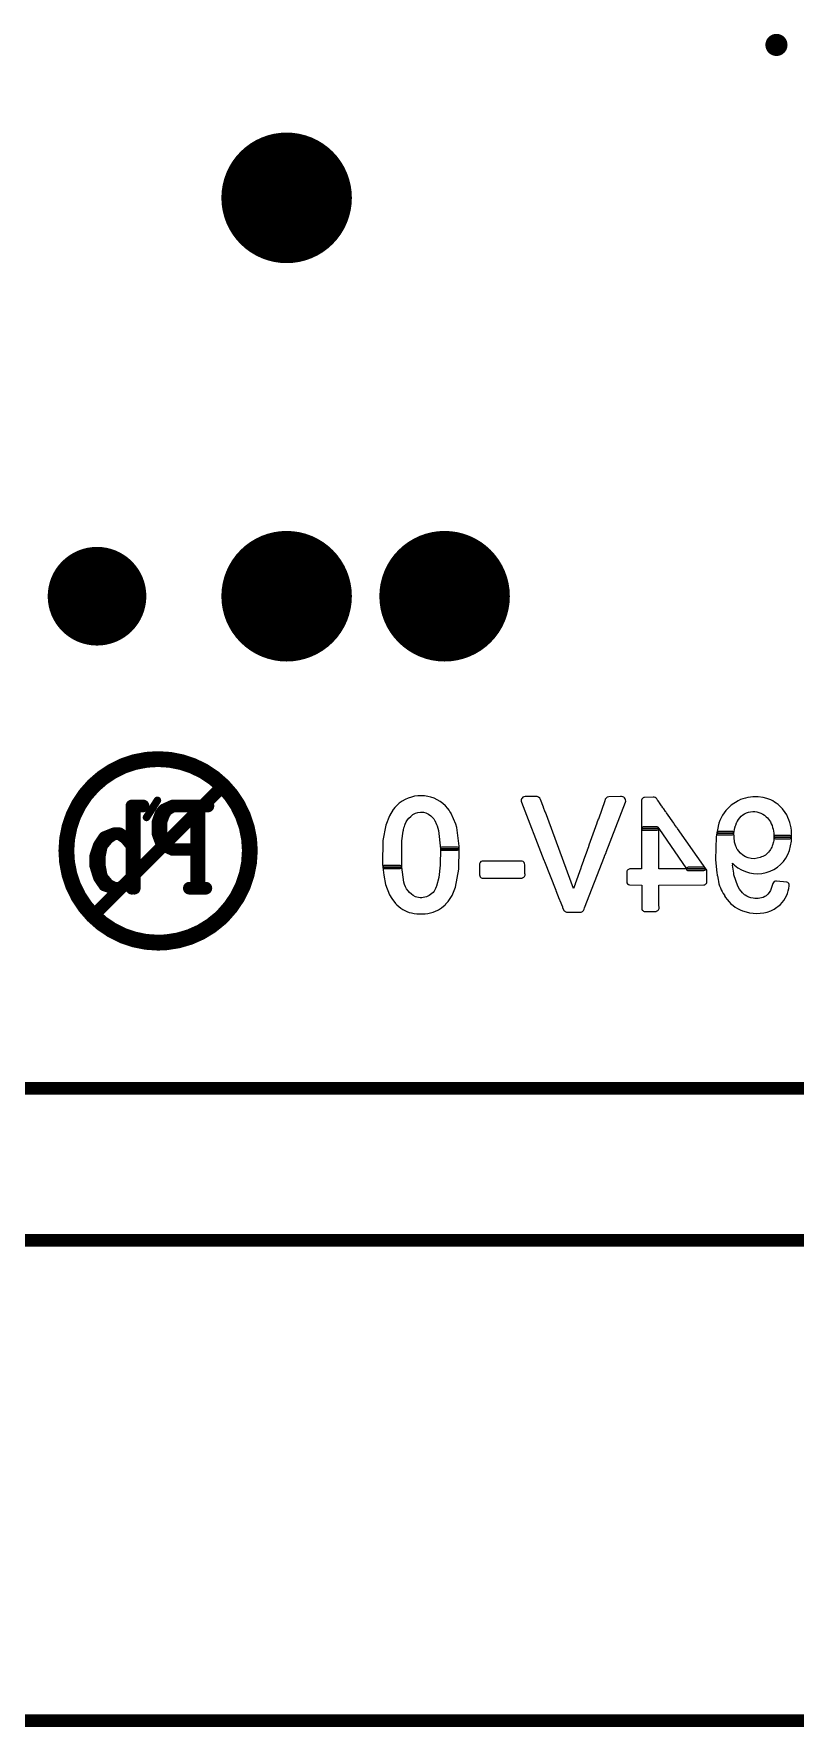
# Model space of a CAD drawing. Header units: inches. Extents: x -10 to 237, y -10 to 218.
# Drawn here: x 69 to 81.05, y -10.1 to 16.67 of the extents above; entities that cross this region are included whole.
import ezdxf

# ---------------------------------------------------------------- set-up
doc = ezdxf.new("R2010")
doc.units = ezdxf.units.IN
doc.header["$MEASUREMENT"] = 0
doc.layers.get('0').update_dxf_attribs({"color": 1})
doc.layers.add('1_DRL', color=12, linetype='Continuous')
doc.layers.add('3_GBS', color=52, linetype='Continuous')

# ---------------------------------------------------------------- blocks, each defined once
blk = doc.blocks.new('D11ROUND0_35001X0_35001')
at = {"const_width": 0.175005}
blk.add_lwpolyline([(0.087502, 0, 1), (-0.087502, 0, 1), (0.087502, 0)], format="xyb", dxfattribs=at)
blk = doc.blocks.new('D13ROUND1_1X1_1')
at = {"const_width": 0.55}
blk.add_lwpolyline([(0.275, 0, 1), (-0.275, 0, 1), (0.275, 0)], format="xyb", dxfattribs=at)
blk = doc.blocks.new('D14ROUND1_4X1_4')
at = {"const_width": 0.7}
blk.add_lwpolyline([(0.35, 0, 1), (-0.35, 0, 1), (0.35, 0)], format="xyb", dxfattribs=at)
blk = doc.blocks.new('D72ROUND2_06499X2_06499')
at = {"const_width": 1.032495}
blk.add_lwpolyline([(0.516247, 0, 1), (-0.516247, 0, 1), (0.516247, 0)], format="xyb", dxfattribs=at)
blk = doc.blocks.new('D74ROUND1_5605X1_5605')
at = {"const_width": 0.78025}
blk.add_lwpolyline([(0.390125, 0, 1), (-0.390125, 0, 1), (0.390125, 0)], format="xyb", dxfattribs=at)
blk = doc.blocks.new('D78A7GBS3_1532X3_1532')
for points, const_width in [([(-0.87956, 1.15544), (-0.72066, 1.26062)], 0.25001), ([(-0.72066, 1.26062), (-0.54936, 1.34406)], 0.25001), ([(-0.54936, 1.34406), (-0.36861, 1.4043)], 0.25001), ([(-0.36861, 1.4043), (-0.18152, 1.44035)], 0.25001), ([(-0.18152, 1.44035), (-0.00118, 1.4516)], 0.25001), ([(-0.00118, 1.4516), (0.18902, 1.43926)], 0.25001), ([(0.18902, 1.43926), (0.37599, 1.4021)], 0.25001), ([(0.37599, 1.4021), (0.55646, 1.34073)], 0.25001), ([(0.55646, 1.34073), (0.72735, 1.25627)], 0.25001), ([(0.72735, 1.25627), (0.88569, 1.15015)], 0.25001), ([(-1.14936, 0.88749), (-1.02327, 1.03034)], 0.25001), ([(-1.02327, 1.03034), (-0.87956, 1.15544)], 0.25001), ([(1.02491, 1.02739), (-1.0249, -1.0249)], 0.2), ([(0.88569, 1.15015), (1.02874, 1.02419)], 0.25001), ([(1.02874, 1.02419), (1.15409, 0.88056)], 0.25001), ([(-1.34024, 0.55861), (-1.25561, 0.72933)], 0.25001), ([(-1.25561, 0.72933), (-1.14936, 0.88749)], 0.25001), ([(-0.4153, 0.70989), (-0.4153, -0.59061)], 0.2), ([(-0.2375, 0.70989), (-0.4153, 0.70989)], 0.2), ([(-0.3772, 0.70989), (-0.3772, -0.59061)], 0.2), ([(0.2324, 0.70989), (0.0927, 0.64639)], 0.2), ([(0.2324, 0.70989), (0.1308, 0.64639)], 0.2), ([(0.78871, 0.70989), (0.2324, 0.70989)], 0.2), ([(0.60842, 0.70989), (0.60842, -0.59061)], 0.2), ([(0.64652, 0.70989), (0.64652, -0.59061)], 0.2), ([(1.15409, 0.88056), (1.2595, 0.72176)], 0.25001), ([(1.2595, 0.72176), (1.34322, 0.55048)], 0.25001), ([(-1.40173, 0.37827), (-1.34024, 0.55861)], 0.25001), ([(0.04452, 0.58548), (-0.00118, 0.45848)], 0.2), ([(-0.00118, 0.45848), (-0.00118, 0.2705)], 0.2), ([(0.0927, 0.64639), (0.04452, 0.58548)], 0.2), ([(0.0927, 0.58548), (0.04452, 0.45848)], 0.2), ([(0.04452, 0.45848), (0.04452, 0.2705)], 0.2), ([(0.1308, 0.64639), (0.0927, 0.58548)], 0.2), ([(1.34322, 0.55048), (1.40375, 0.36974)], 0.25001), ([(-1.45159, 0.00128), (-1.43907, 0.19143)], 0.25001), ([(-1.43907, 0.19143), (-1.40173, 0.37827)], 0.25001), ([(-0.8471, 0.20949), (-0.93089, 0.08511)], 0.2), ([(-0.79119, 0.20949), (-0.89528, 0.08511)], 0.2), ([(-0.69719, 0.2705), (-0.8471, 0.20949)], 0.2), ([(-0.69719, 0.2705), (-0.79119, 0.20949)], 0.2), ([(-0.61339, 0.2705), (-0.69719, 0.2705)], 0.2), ([(-0.51939, 0.20949), (-0.61339, 0.2705)], 0.2), ([(-0.4153, 0.08511), (-0.51939, 0.20949)], 0.2), ([(-0.00118, 0.2705), (0.04452, 0.14599)], 0.2), ([(0.04452, 0.2705), (0.0927, 0.14599)], 0.2), ([(1.40375, 0.36974), (1.4401, 0.18262)], 0.25001), ([(1.4401, 0.18262), (1.4516, 0.00128)], 0.25001), ([(-1.44036, -0.18007), (-1.45159, 0.00128)], 0.25001), ([(-0.93089, 0.08511), (-0.98929, -0.09021)], 0.2), ([(-0.98929, -0.09021), (-0.98929, -0.22732)], 0.2), ([(-0.89528, 0.08511), (-0.93089, -0.09021)], 0.2), ([(-0.93089, -0.09021), (-0.93089, -0.22732)], 0.2), ([(0.04452, 0.14599), (0.0927, 0.08511)], 0.2), ([(0.0927, 0.14599), (0.1308, 0.08511)], 0.2), ([(0.0927, 0.08511), (0.2324, 0.02161)], 0.2), ([(0.1308, 0.08511), (0.2324, 0.02161)], 0.2), ([(0.2324, 0.02161), (0.60842, 0.02161)], 0.2), ([(1.45112, 0.00128), (1.4386, -0.18896)], 0.25001), ([(-1.40435, -0.36727), (-1.44036, -0.18007)], 0.25001), ([(-1.3441, -0.54812), (-1.40435, -0.36727)], 0.25001), ([(-0.98929, -0.22732), (-0.93089, -0.4153)], 0.2), ([(-0.93089, -0.22732), (-0.89528, -0.4153)], 0.2), ([(1.40126, -0.37596), (1.33977, -0.55642)], 0.25001), ([(1.4386, -0.18896), (1.40126, -0.37596)], 0.25001), ([(-1.26069, -0.71954), (-1.3441, -0.54812)], 0.25001), ([(-0.93089, -0.4153), (-0.8471, -0.53981)], 0.2), ([(-0.89528, -0.4153), (-0.79119, -0.53981)], 0.2), ([(-0.8471, -0.53981), (-0.69719, -0.59061)], 0.2), ([(-0.79119, -0.53981), (-0.69719, -0.59061)], 0.2), ([(-0.69719, -0.59061), (-0.61339, -0.59061)], 0.2), ([(-0.61339, -0.59061), (-0.51939, -0.53981)], 0.2), ([(-0.51939, -0.53981), (-0.4153, -0.4153)], 0.2), ([(0.75567, -0.59061), (0.494, -0.59061)], 0.2), ([(1.33977, -0.55642), (1.25516, -0.72729)], 0.25001), ([(-1.15553, -0.87852), (-1.26069, -0.71954)], 0.25001), ([(-1.03043, -1.02239), (-1.15553, -0.87852)], 0.25001), ([(1.14889, -0.88561), (1.0228, -1.02863)], 0.25001), ([(1.25516, -0.72729), (1.14889, -0.88561)], 0.25001), ([(-0.88758, -1.1486), (-1.03043, -1.02239)], 0.25001), ([(-0.72942, -1.255), (-0.88758, -1.1486)], 0.25001), ([(0.83634, -1.18583), (0.67363, -1.28533)], 0.25001), ([(0.98462, -1.0659), (0.83634, -1.18583)], 0.25001), ([(1.0228, -1.02863), (0.98432, -1.06551)], 0.25001), ([(-0.55868, -1.33976), (-0.72942, -1.255)], 0.25001), ([(-0.37829, -1.40143), (-0.55868, -1.33976)], 0.25001), ([(-0.1914, -1.43892), (-0.37829, -1.40143)], 0.25001), ([(-0.00118, -1.4516), (-0.1914, -1.43892)], 0.25001), ([(0.12791, -1.44585), (-0.00118, -1.4516)], 0.25001), ([(0.31635, -1.41647), (0.12791, -1.44585)], 0.25001), ([(0.49931, -1.36264), (0.31635, -1.41647)], 0.25001), ([(0.67363, -1.28533), (0.49931, -1.36264)], 0.25001)]:
    blk.add_lwpolyline(points, dxfattribs=dict(const_width=const_width))
for points, const_width in [([(-0.783162, 1.26062, 1), (-0.658157, 1.26062, 1), (-0.783162, 1.26062)], 0.125005), ([(-0.783162, 1.26062, 1), (-0.658157, 1.26062, 1), (-0.783162, 1.26062)], 0.125005), ([(-0.611862, 1.34406, 1), (-0.486857, 1.34406, 1), (-0.611862, 1.34406)], 0.125005), ([(-0.611862, 1.34406, 1), (-0.486857, 1.34406, 1), (-0.611862, 1.34406)], 0.125005), ([(-0.431113, 1.4043, 1), (-0.306107, 1.4043, 1), (-0.431113, 1.4043)], 0.125005), ([(-0.431113, 1.4043, 1), (-0.306107, 1.4043, 1), (-0.431113, 1.4043)], 0.125005), ([(-0.244022, 1.44035, 1), (-0.119017, 1.44035, 1), (-0.244022, 1.44035)], 0.125005), ([(-0.244022, 1.44035, 1), (-0.119017, 1.44035, 1), (-0.244022, 1.44035)], 0.125005), ([(-0.063683, 1.4516, 1), (0.061323, 1.4516, 1), (-0.063683, 1.4516)], 0.125005), ([(-0.063683, 1.4516, 1), (0.061323, 1.4516, 1), (-0.063683, 1.4516)], 0.125005), ([(0.126518, 1.43926, 1), (0.251522, 1.43926, 1), (0.126518, 1.43926)], 0.125005), ([(0.126518, 1.43926, 1), (0.251522, 1.43926, 1), (0.126518, 1.43926)], 0.125005), ([(0.313487, 1.4021, 1), (0.438493, 1.4021, 1), (0.313487, 1.4021)], 0.125005), ([(0.313487, 1.4021, 1), (0.438493, 1.4021, 1), (0.313487, 1.4021)], 0.125005), ([(0.493957, 1.34073, 1), (0.618962, 1.34073, 1), (0.493957, 1.34073)], 0.125005), ([(0.493957, 1.34073, 1), (0.618962, 1.34073, 1), (0.493957, 1.34073)], 0.125005), ([(0.664848, 1.25627, 1), (0.789853, 1.25627, 1), (0.664848, 1.25627)], 0.125005), ([(0.664848, 1.25627, 1), (0.789853, 1.25627, 1), (0.664848, 1.25627)], 0.125005), ([(-1.085772, 1.03034, 1), (-0.960767, 1.03034, 1), (-1.085772, 1.03034)], 0.125005), ([(-1.085772, 1.03034, 1), (-0.960767, 1.03034, 1), (-1.085772, 1.03034)], 0.125005), ([(-0.942063, 1.15544, 1), (-0.817057, 1.15544, 1), (-0.942063, 1.15544)], 0.125005), ([(-0.942063, 1.15544, 1), (-0.817057, 1.15544, 1), (-0.942063, 1.15544)], 0.125005), ([(0.823187, 1.15015, 1), (0.948192, 1.15015, 1), (0.823187, 1.15015)], 0.125005), ([(0.823187, 1.15015, 1), (0.948192, 1.15015, 1), (0.823187, 1.15015)], 0.125005), ([(0.966237, 1.02419, 1), (1.091242, 1.02419, 1), (0.966237, 1.02419)], 0.125005), ([(0.966237, 1.02419, 1), (1.091242, 1.02419, 1), (0.966237, 1.02419)], 0.125005), ([(0.97491, 1.02739, 1), (1.07491, 1.02739, 1), (0.97491, 1.02739)], 0.1), ([(-1.318112, 0.72933, 1), (-1.193108, 0.72933, 1), (-1.318112, 0.72933)], 0.125005), ([(-1.318112, 0.72933, 1), (-1.193108, 0.72933, 1), (-1.318112, 0.72933)], 0.125005), ([(-1.211862, 0.88749, 1), (-1.086858, 0.88749, 1), (-1.211862, 0.88749)], 0.125005), ([(-1.211862, 0.88749, 1), (-1.086858, 0.88749, 1), (-1.211862, 0.88749)], 0.125005), ([(-0.4653, 0.70989, 1), (-0.3653, 0.70989, 1), (-0.4653, 0.70989)], 0.1), ([(-0.4653, 0.70989, 1), (-0.3653, 0.70989, 1), (-0.4653, 0.70989)], 0.1), ([(-0.4272, 0.70989, 1), (-0.3272, 0.70989, 1), (-0.4272, 0.70989)], 0.1), ([(-0.2875, 0.70989, 1), (-0.1875, 0.70989, 1), (-0.2875, 0.70989)], 0.1), ([(0.1824, 0.70989, 1), (0.2824, 0.70989, 1), (0.1824, 0.70989)], 0.1), ([(0.1824, 0.70989, 1), (0.2824, 0.70989, 1), (0.1824, 0.70989)], 0.1), ([(0.1824, 0.70989, 1), (0.2824, 0.70989, 1), (0.1824, 0.70989)], 0.1), ([(0.55842, 0.70989, 1), (0.65842, 0.70989, 1), (0.55842, 0.70989)], 0.1), ([(0.59652, 0.70989, 1), (0.69652, 0.70989, 1), (0.59652, 0.70989)], 0.1), ([(0.73871, 0.70989, 1), (0.83871, 0.70989, 1), (0.73871, 0.70989)], 0.1), ([(1.091588, 0.88056, 1), (1.216593, 0.88056, 1), (1.091588, 0.88056)], 0.125005), ([(1.091588, 0.88056, 1), (1.216593, 0.88056, 1), (1.091588, 0.88056)], 0.125005), ([(1.196998, 0.72176, 1), (1.322003, 0.72176, 1), (1.196998, 0.72176)], 0.125005), ([(1.196998, 0.72176, 1), (1.322003, 0.72176, 1), (1.196998, 0.72176)], 0.125005), ([(-1.402743, 0.55861, 1), (-1.277738, 0.55861, 1), (-1.402743, 0.55861)], 0.125005), ([(-1.402743, 0.55861, 1), (-1.277738, 0.55861, 1), (-1.402743, 0.55861)], 0.125005), ([(-0.05118, 0.45848, 1), (0.04882, 0.45848, 1), (-0.05118, 0.45848)], 0.1), ([(-0.05118, 0.45848, 1), (0.04882, 0.45848, 1), (-0.05118, 0.45848)], 0.1), ([(-0.00548, 0.58548, 1), (0.09452, 0.58548, 1), (-0.00548, 0.58548)], 0.1), ([(-0.00548, 0.58548, 1), (0.09452, 0.58548, 1), (-0.00548, 0.58548)], 0.1), ([(-0.00548, 0.45848, 1), (0.09452, 0.45848, 1), (-0.00548, 0.45848)], 0.1), ([(-0.00548, 0.45848, 1), (0.09452, 0.45848, 1), (-0.00548, 0.45848)], 0.1), ([(0.0427, 0.64639, 1), (0.1427, 0.64639, 1), (0.0427, 0.64639)], 0.1), ([(0.0427, 0.64639, 1), (0.1427, 0.64639, 1), (0.0427, 0.64639)], 0.1), ([(0.0427, 0.58548, 1), (0.1427, 0.58548, 1), (0.0427, 0.58548)], 0.1), ([(0.0427, 0.58548, 1), (0.1427, 0.58548, 1), (0.0427, 0.58548)], 0.1), ([(0.0808, 0.64639, 1), (0.1808, 0.64639, 1), (0.0808, 0.64639)], 0.1), ([(0.0808, 0.64639, 1), (0.1808, 0.64639, 1), (0.0808, 0.64639)], 0.1), ([(1.280718, 0.55048, 1), (1.405723, 0.55048, 1), (1.280718, 0.55048)], 0.125005), ([(1.280718, 0.55048, 1), (1.405723, 0.55048, 1), (1.280718, 0.55048)], 0.125005), ([(-1.501573, 0.19143, 1), (-1.376568, 0.19143, 1), (-1.501573, 0.19143)], 0.125005), ([(-1.501573, 0.19143, 1), (-1.376568, 0.19143, 1), (-1.501573, 0.19143)], 0.125005), ([(-1.464232, 0.37827, 1), (-1.339228, 0.37827, 1), (-1.464232, 0.37827)], 0.125005), ([(-1.464232, 0.37827, 1), (-1.339228, 0.37827, 1), (-1.464232, 0.37827)], 0.125005), ([(-0.8971, 0.20949, 1), (-0.7971, 0.20949, 1), (-0.8971, 0.20949)], 0.1), ([(-0.8971, 0.20949, 1), (-0.7971, 0.20949, 1), (-0.8971, 0.20949)], 0.1), ([(-0.84119, 0.20949, 1), (-0.74119, 0.20949, 1), (-0.84119, 0.20949)], 0.1), ([(-0.84119, 0.20949, 1), (-0.74119, 0.20949, 1), (-0.84119, 0.20949)], 0.1), ([(-0.74719, 0.2705, 1), (-0.64719, 0.2705, 1), (-0.74719, 0.2705)], 0.1), ([(-0.74719, 0.2705, 1), (-0.64719, 0.2705, 1), (-0.74719, 0.2705)], 0.1), ([(-0.74719, 0.2705, 1), (-0.64719, 0.2705, 1), (-0.74719, 0.2705)], 0.1), ([(-0.66339, 0.2705, 1), (-0.56339, 0.2705, 1), (-0.66339, 0.2705)], 0.1), ([(-0.66339, 0.2705, 1), (-0.56339, 0.2705, 1), (-0.66339, 0.2705)], 0.1), ([(-0.56939, 0.20949, 1), (-0.46939, 0.20949, 1), (-0.56939, 0.20949)], 0.1), ([(-0.56939, 0.20949, 1), (-0.46939, 0.20949, 1), (-0.56939, 0.20949)], 0.1), ([(-0.05118, 0.2705, 1), (0.04882, 0.2705, 1), (-0.05118, 0.2705)], 0.1), ([(-0.05118, 0.2705, 1), (0.04882, 0.2705, 1), (-0.05118, 0.2705)], 0.1), ([(-0.00548, 0.2705, 1), (0.09452, 0.2705, 1), (-0.00548, 0.2705)], 0.1), ([(-0.00548, 0.2705, 1), (0.09452, 0.2705, 1), (-0.00548, 0.2705)], 0.1), ([(1.341248, 0.36974, 1), (1.466253, 0.36974, 1), (1.341248, 0.36974)], 0.125005), ([(1.341248, 0.36974, 1), (1.466253, 0.36974, 1), (1.341248, 0.36974)], 0.125005), ([(1.377598, 0.18262, 1), (1.502602, 0.18262, 1), (1.377598, 0.18262)], 0.125005), ([(1.377598, 0.18262, 1), (1.502602, 0.18262, 1), (1.377598, 0.18262)], 0.125005), ([(-1.514092, 0.00128, 1), (-1.389088, 0.00128, 1), (-1.514092, 0.00128)], 0.125005), ([(-1.514092, 0.00128, 1), (-1.389088, 0.00128, 1), (-1.514092, 0.00128)], 0.125005), ([(-1.03929, -0.09021, 1), (-0.93929, -0.09021, 1), (-1.03929, -0.09021)], 0.1), ([(-1.03929, -0.09021, 1), (-0.93929, -0.09021, 1), (-1.03929, -0.09021)], 0.1), ([(-0.98089, 0.08511, 1), (-0.88089, 0.08511, 1), (-0.98089, 0.08511)], 0.1), ([(-0.98089, 0.08511, 1), (-0.88089, 0.08511, 1), (-0.98089, 0.08511)], 0.1), ([(-0.98089, -0.09021, 1), (-0.88089, -0.09021, 1), (-0.98089, -0.09021)], 0.1), ([(-0.98089, -0.09021, 1), (-0.88089, -0.09021, 1), (-0.98089, -0.09021)], 0.1), ([(-0.94528, 0.08511, 1), (-0.84528, 0.08511, 1), (-0.94528, 0.08511)], 0.1), ([(-0.94528, 0.08511, 1), (-0.84528, 0.08511, 1), (-0.94528, 0.08511)], 0.1), ([(-0.4653, 0.08511, 1), (-0.3653, 0.08511, 1), (-0.4653, 0.08511)], 0.1), ([(-0.00548, 0.14599, 1), (0.09452, 0.14599, 1), (-0.00548, 0.14599)], 0.1), ([(-0.00548, 0.14599, 1), (0.09452, 0.14599, 1), (-0.00548, 0.14599)], 0.1), ([(0.0427, 0.14599, 1), (0.1427, 0.14599, 1), (0.0427, 0.14599)], 0.1), ([(0.0427, 0.14599, 1), (0.1427, 0.14599, 1), (0.0427, 0.14599)], 0.1), ([(0.0427, 0.08511, 1), (0.1427, 0.08511, 1), (0.0427, 0.08511)], 0.1), ([(0.0427, 0.08511, 1), (0.1427, 0.08511, 1), (0.0427, 0.08511)], 0.1), ([(0.0808, 0.08511, 1), (0.1808, 0.08511, 1), (0.0808, 0.08511)], 0.1), ([(0.0808, 0.08511, 1), (0.1808, 0.08511, 1), (0.0808, 0.08511)], 0.1), ([(0.1824, 0.02161, 1), (0.2824, 0.02161, 1), (0.1824, 0.02161)], 0.1), ([(0.1824, 0.02161, 1), (0.2824, 0.02161, 1), (0.1824, 0.02161)], 0.1), ([(0.1824, 0.02161, 1), (0.2824, 0.02161, 1), (0.1824, 0.02161)], 0.1), ([(0.55842, 0.02161, 1), (0.65842, 0.02161, 1), (0.55842, 0.02161)], 0.1), ([(1.388618, 0.00128, 1), (1.513622, 0.00128, 1), (1.388618, 0.00128)], 0.125005), ([(1.389098, 0.00128, 1), (1.514102, 0.00128, 1), (1.389098, 0.00128)], 0.125005), ([(-1.502863, -0.18007, 1), (-1.377858, -0.18007, 1), (-1.502863, -0.18007)], 0.125005), ([(-1.502863, -0.18007, 1), (-1.377858, -0.18007, 1), (-1.502863, -0.18007)], 0.125005), ([(-1.466852, -0.36727, 1), (-1.341848, -0.36727, 1), (-1.466852, -0.36727)], 0.125005), ([(-1.466852, -0.36727, 1), (-1.341848, -0.36727, 1), (-1.466852, -0.36727)], 0.125005), ([(-1.03929, -0.22732, 1), (-0.93929, -0.22732, 1), (-1.03929, -0.22732)], 0.1), ([(-1.03929, -0.22732, 1), (-0.93929, -0.22732, 1), (-1.03929, -0.22732)], 0.1), ([(-0.98089, -0.22732, 1), (-0.88089, -0.22732, 1), (-0.98089, -0.22732)], 0.1), ([(-0.98089, -0.22732, 1), (-0.88089, -0.22732, 1), (-0.98089, -0.22732)], 0.1), ([(1.338758, -0.37596, 1), (1.463762, -0.37596, 1), (1.338758, -0.37596)], 0.125005), ([(1.338758, -0.37596, 1), (1.463762, -0.37596, 1), (1.338758, -0.37596)], 0.125005), ([(1.376098, -0.18896, 1), (1.501103, -0.18896, 1), (1.376098, -0.18896)], 0.125005), ([(1.376098, -0.18896, 1), (1.501103, -0.18896, 1), (1.376098, -0.18896)], 0.125005), ([(-1.406603, -0.54812, 1), (-1.281598, -0.54812, 1), (-1.406603, -0.54812)], 0.125005), ([(-1.406603, -0.54812, 1), (-1.281598, -0.54812, 1), (-1.406603, -0.54812)], 0.125005), ([(-0.98089, -0.4153, 1), (-0.88089, -0.4153, 1), (-0.98089, -0.4153)], 0.1), ([(-0.98089, -0.4153, 1), (-0.88089, -0.4153, 1), (-0.98089, -0.4153)], 0.1), ([(-0.94528, -0.4153, 1), (-0.84528, -0.4153, 1), (-0.94528, -0.4153)], 0.1), ([(-0.94528, -0.4153, 1), (-0.84528, -0.4153, 1), (-0.94528, -0.4153)], 0.1), ([(-0.8971, -0.53981, 1), (-0.7971, -0.53981, 1), (-0.8971, -0.53981)], 0.1), ([(-0.8971, -0.53981, 1), (-0.7971, -0.53981, 1), (-0.8971, -0.53981)], 0.1), ([(-0.84119, -0.53981, 1), (-0.74119, -0.53981, 1), (-0.84119, -0.53981)], 0.1), ([(-0.84119, -0.53981, 1), (-0.74119, -0.53981, 1), (-0.84119, -0.53981)], 0.1), ([(-0.74719, -0.59061, 1), (-0.64719, -0.59061, 1), (-0.74719, -0.59061)], 0.1), ([(-0.74719, -0.59061, 1), (-0.64719, -0.59061, 1), (-0.74719, -0.59061)], 0.1), ([(-0.74719, -0.59061, 1), (-0.64719, -0.59061, 1), (-0.74719, -0.59061)], 0.1), ([(-0.66339, -0.59061, 1), (-0.56339, -0.59061, 1), (-0.66339, -0.59061)], 0.1), ([(-0.66339, -0.59061, 1), (-0.56339, -0.59061, 1), (-0.66339, -0.59061)], 0.1), ([(-0.56939, -0.53981, 1), (-0.46939, -0.53981, 1), (-0.56939, -0.53981)], 0.1), ([(-0.56939, -0.53981, 1), (-0.46939, -0.53981, 1), (-0.56939, -0.53981)], 0.1), ([(-0.4653, -0.4153, 1), (-0.3653, -0.4153, 1), (-0.4653, -0.4153)], 0.1), ([(-0.4653, -0.59061, 1), (-0.3653, -0.59061, 1), (-0.4653, -0.59061)], 0.1), ([(-0.4272, -0.59061, 1), (-0.3272, -0.59061, 1), (-0.4272, -0.59061)], 0.1), ([(0.444, -0.59061, 1), (0.544, -0.59061, 1), (0.444, -0.59061)], 0.1), ([(0.55842, -0.59061, 1), (0.65842, -0.59061, 1), (0.55842, -0.59061)], 0.1), ([(0.59652, -0.59061, 1), (0.69652, -0.59061, 1), (0.59652, -0.59061)], 0.1), ([(0.70567, -0.59061, 1), (0.80567, -0.59061, 1), (0.70567, -0.59061)], 0.1), ([(1.277268, -0.55642, 1), (1.402272, -0.55642, 1), (1.277268, -0.55642)], 0.125005), ([(1.277268, -0.55642, 1), (1.402272, -0.55642, 1), (1.277268, -0.55642)], 0.125005), ([(-1.323193, -0.71954, 1), (-1.198188, -0.71954, 1), (-1.323193, -0.71954)], 0.125005), ([(-1.323193, -0.71954, 1), (-1.198188, -0.71954, 1), (-1.323193, -0.71954)], 0.125005), ([(-1.218032, -0.87852, 1), (-1.093028, -0.87852, 1), (-1.218032, -0.87852)], 0.125005), ([(-1.218032, -0.87852, 1), (-1.093028, -0.87852, 1), (-1.218032, -0.87852)], 0.125005), ([(1.086388, -0.88561, 1), (1.211392, -0.88561, 1), (1.086388, -0.88561)], 0.125005), ([(1.086388, -0.88561, 1), (1.211392, -0.88561, 1), (1.086388, -0.88561)], 0.125005), ([(1.192658, -0.72729, 1), (1.317663, -0.72729, 1), (1.192658, -0.72729)], 0.125005), ([(1.192658, -0.72729, 1), (1.317663, -0.72729, 1), (1.192658, -0.72729)], 0.125005), ([(-1.092932, -1.02239, 1), (-0.967927, -1.02239, 1), (-1.092932, -1.02239)], 0.125005), ([(-1.092932, -1.02239, 1), (-0.967927, -1.02239, 1), (-1.092932, -1.02239)], 0.125005), ([(-1.0749, -1.0249, 1), (-0.9749, -1.0249, 1), (-1.0749, -1.0249)], 0.1), ([(-0.950083, -1.1486, 1), (-0.825078, -1.1486, 1), (-0.950083, -1.1486)], 0.125005), ([(-0.950083, -1.1486, 1), (-0.825078, -1.1486, 1), (-0.950083, -1.1486)], 0.125005), ([(0.773837, -1.18583, 1), (0.898842, -1.18583, 1), (0.773837, -1.18583)], 0.125005), ([(0.773837, -1.18583, 1), (0.898842, -1.18583, 1), (0.773837, -1.18583)], 0.125005), ([(0.921817, -1.06551, 1), (1.046823, -1.06551, 1), (0.921817, -1.06551)], 0.125005), ([(0.922118, -1.0659, 1), (1.047123, -1.0659, 1), (0.922118, -1.0659)], 0.125005), ([(0.960297, -1.02863, 1), (1.085302, -1.02863, 1), (0.960297, -1.02863)], 0.125005), ([(0.960297, -1.02863, 1), (1.085302, -1.02863, 1), (0.960297, -1.02863)], 0.125005), ([(-0.791922, -1.255, 1), (-0.666917, -1.255, 1), (-0.791922, -1.255)], 0.125005), ([(-0.791922, -1.255, 1), (-0.666917, -1.255, 1), (-0.791922, -1.255)], 0.125005), ([(-0.621182, -1.33976, 1), (-0.496177, -1.33976, 1), (-0.621182, -1.33976)], 0.125005), ([(-0.621182, -1.33976, 1), (-0.496177, -1.33976, 1), (-0.621182, -1.33976)], 0.125005), ([(-0.440793, -1.40143, 1), (-0.315788, -1.40143, 1), (-0.440793, -1.40143)], 0.125005), ([(-0.440793, -1.40143, 1), (-0.315788, -1.40143, 1), (-0.440793, -1.40143)], 0.125005), ([(-0.253902, -1.43892, 1), (-0.128898, -1.43892, 1), (-0.253902, -1.43892)], 0.125005), ([(-0.253902, -1.43892, 1), (-0.128898, -1.43892, 1), (-0.253902, -1.43892)], 0.125005), ([(-0.063683, -1.4516, 1), (0.061323, -1.4516, 1), (-0.063683, -1.4516)], 0.125005), ([(-0.063683, -1.4516, 1), (0.061323, -1.4516, 1), (-0.063683, -1.4516)], 0.125005), ([(0.065407, -1.44585, 1), (0.190412, -1.44585, 1), (0.065407, -1.44585)], 0.125005), ([(0.065407, -1.44585, 1), (0.190412, -1.44585, 1), (0.065407, -1.44585)], 0.125005), ([(0.253848, -1.41647, 1), (0.378853, -1.41647, 1), (0.253848, -1.41647)], 0.125005), ([(0.253848, -1.41647, 1), (0.378853, -1.41647, 1), (0.253848, -1.41647)], 0.125005), ([(0.436807, -1.36264, 1), (0.561812, -1.36264, 1), (0.436807, -1.36264)], 0.125005), ([(0.436807, -1.36264, 1), (0.561812, -1.36264, 1), (0.436807, -1.36264)], 0.125005), ([(0.611127, -1.28533, 1), (0.736132, -1.28533, 1), (0.611127, -1.28533)], 0.125005), ([(0.611127, -1.28533, 1), (0.736132, -1.28533, 1), (0.611127, -1.28533)], 0.125005)]:
    blk.add_lwpolyline(points, format="xyb", close=True, dxfattribs=dict(const_width=const_width))

msp = doc.modelspace()

# ---------------------------------------------------------------- linework, layer by layer
at = {"layer": '3_GBS'}
for points, const_width in [([(70.78337, 4.28523), (70.95503, 4.55432)], 0.11999), ([(0, 0), (112.39477, 0)], 0.2), ([(17.97997, -2.4), (87.40983, -2.4)], 0.2), ([(-5.99999, -9.99998), (233.19953, -9.99998)], 0.2)]:
    msp.add_lwpolyline(points, dxfattribs=dict(at, const_width=const_width))
at = {"layer": '3_GBS', "const_width": 0.059995}
for points in [[(70.925033, 4.55432, 1), (70.985027, 4.55432, 1), (70.925033, 4.55432)], [(70.925033, 4.55432, 1), (70.985027, 4.55432, 1), (70.925033, 4.55432)], [(70.753373, 4.28523, 1), (70.813367, 4.28523, 1), (70.753373, 4.28523)]]:
    msp.add_lwpolyline(points, format="xyb", close=True, dxfattribs=at)
at = {"layer": '3_GBS'}
for points in [[(74.8205, 3.50004), (74.82134, 3.91368), (74.84308, 4.06489), (74.84598, 4.07358), (74.84737, 4.08051), (74.84801, 4.08747), (74.85489, 4.11876), (74.86259, 4.13962), (74.86825, 4.16222), (74.87643, 4.17784), (74.87643, 4.17784, -0.146146), (74.96325, 4.30126), (74.96325, 4.30126, -0.408412), (75.27999, 4.30995), (75.27999, 4.30995, -0.123383), (75.3393, 4.24216), (75.34407, 4.2352), (75.37226, 4.17264), (75.37902, 4.15178), (75.37983, 4.15006), (75.40084, 4.07878), (75.43208, 3.79029), (75.7304, 3.79029), (75.73119, 3.83024), (75.69068, 4.12397), (75.67541, 4.1796), (75.60231, 4.34818), (75.60081, 4.3499), (75.59705, 4.35686), (75.58146, 4.37947), (75.57011, 4.40032), (75.55073, 4.42638), (75.54879, 4.42813), (75.54879, 4.42813, 0.40907), (74.78039, 4.50807), (74.77582, 4.50459), (74.70953, 4.4403), (74.69154, 4.41769), (74.69083, 4.41597), (74.68766, 4.41249), (74.6249, 4.3082), (74.5681, 4.16047), (74.52263, 3.92062), (74.51722, 3.54696), (74.52205, 3.50004)], [(77.07145, 3.61127), (77.07325, 3.60431), (77.07589, 3.59735), (77.08041, 3.58866), (77.25819, 3.13332), (77.26098, 3.12811), (77.31346, 2.99428), (77.31524, 2.98732), (77.31788, 2.98036), (77.3224, 2.97167), (77.36187, 2.87089), (77.36365, 2.86393), (77.36629, 2.85697), (77.3908, 2.8083), (77.3908, 2.8083, 0.170015), (77.42906, 2.78745), (77.65278, 2.78745), (77.66047, 2.7892), (77.66047, 2.7892, 0.343216), (77.71364, 2.85524), (78.0289, 3.66862), (78.02979, 3.6721), (78.05311, 3.73118), (78.054, 3.73466), (78.35999, 4.52544), (78.35999, 4.52544, 0.593557), (78.28166, 4.61322), (78.09598, 4.61236), (78.09598, 4.61236, 0.370217), (78.03518, 4.54805), (77.93142, 4.25953), (77.93058, 4.25607), (77.90942, 4.1987), (77.90812, 4.19349), (77.78341, 3.84589), (77.77924, 3.8372), (77.77678, 3.83024), (77.77467, 3.82156), (77.7543, 3.76596), (77.75349, 3.76248), (77.69822, 3.60952), (77.69736, 3.60604), (77.6605, 3.5035), (77.65712, 3.49656), (77.65468, 3.4896), (77.65308, 3.48264), (77.56431, 3.23586), (77.56309, 3.22717), (77.53858, 3.15852), (77.53744, 3.15938), (77.09314, 4.36555), (77.09141, 4.36903), (77.06434, 4.44203), (77.06251, 4.44899), (77.01702, 4.5689), (77.01702, 4.5689, 0.361815), (76.93988, 4.61322), (76.79004, 4.61322), (76.79004, 4.61322, 0.586039), (76.71303, 4.52544)], [(78.61666, 4.10832), (78.8895, 4.10832), (78.88971, 4.10921), (78.89077, 4.10921), (79.32565, 3.47048), (79.63332, 3.47048), (79.18193, 4.1118), (79.1782, 4.11876), (79.17449, 4.12397), (79.16974, 4.12918), (79.13789, 4.17436), (79.13522, 4.1796), (79.13182, 4.1848), (79.12572, 4.19176), (79.00822, 4.35861), (79.00439, 4.36555), (79.00068, 4.37078), (78.99598, 4.37599), (78.9654, 4.41942), (78.96149, 4.42638), (78.95778, 4.43159), (78.95318, 4.43682), (78.94338, 4.45072), (78.93949, 4.45767), (78.93578, 4.46288), (78.93116, 4.46809), (78.89936, 4.51328), (78.8955, 4.52023), (78.89179, 4.52544), (78.88712, 4.53067), (78.87746, 4.54457), (78.87459, 4.54978), (78.87089, 4.55501), (78.86631, 4.56021), (78.8541, 4.57759), (78.8541, 4.57759, 0.292844), (78.799, 4.60278), (78.66329, 4.60192), (78.66329, 4.60192, 0.505455), (78.61666, 4.52023)], [(80.13123, 4.22478, -0.502364), (80.58534, 4.29603), (80.58534, 4.29603, -0.082112), (80.65501, 4.21262), (80.65501, 4.21262, -0.113354), (80.70974, 3.97431), (80.98696, 3.97431), (80.98798, 4.03532), (80.98798, 4.03532, 0.131963), (80.88937, 4.36207), (80.84345, 4.42117), (80.82333, 4.44203), (80.82333, 4.44203, 0.131675), (80.59557, 4.58455), (80.53695, 4.60019), (80.45732, 4.60888), (80.45732, 4.60888, 0.130649), (80.14371, 4.54978), (80.03129, 4.47678), (80.01259, 4.4594), (80.01259, 4.4594, 0.161418), (79.8277, 4.14658), (79.82496, 4.13962), (79.80523, 4.03532), (80.07751, 4.03532), (80.09029, 4.12224), (80.0908, 4.12397), (80.09425, 4.13093), (80.09661, 4.13789), (80.09832, 4.14658), (80.1007, 4.15351), (80.10416, 4.16047), (80.11668, 4.1987), (80.12222, 4.20914), (80.12598, 4.21434), (80.12895, 4.21958), (80.13123, 4.22478)], [(78.38121, 3.27096), (78.38121, 3.27096, 0.36302), (78.42656, 3.21673), (78.61671, 3.215), (78.61671, 2.85697), (78.61671, 2.85697, 0.495937), (78.68369, 2.79875), (78.84427, 2.79961), (78.85125, 2.80137), (78.85125, 2.80137, 0.466445), (78.88958, 2.88305), (78.8895, 3.215), (79.60215, 3.21673), (79.60215, 3.21673, 0.4423), (79.64749, 3.28625), (79.64748, 3.43077), (79.64748, 3.43077, 0.168644), (79.637, 3.46527), (79.63332, 3.47048), (78.88958, 3.47048), (78.8895, 4.10832), (78.61666, 4.10832), (78.61666, 3.46961), (78.44475, 3.46961), (78.44475, 3.47048), (78.44475, 3.47048, 0.48286), (78.38125, 3.40792)], [(78.8641, 4.08292), (78.8641, 4.08292, 1), (78.8641, 4.13372), (78.64206, 4.13372), (78.64206, 4.13372, 0.414214), (78.61666, 4.10832), (78.61666, 4.10832, 0.414214), (78.64206, 4.08292)], [(79.82522, 3.30363, 0.108173), (79.92461, 3.05336), (79.92735, 3.04643), (79.94551, 3.02034), (79.94551, 3.02034, 0.160334), (80.21348, 2.8083), (80.21348, 2.8083, 0.181672), (80.65884, 2.80657), (80.71353, 2.83439), (80.81355, 2.90911), (80.81355, 2.90911, 0.167103), (80.9529, 3.20284), (80.9529, 3.20284, 0.374981), (80.91096, 3.26192), (80.75145, 3.27757), (80.75145, 3.27757, 0.354439), (80.69064, 3.23934), (80.66799, 3.15938), (80.66799, 3.15938, -0.145784), (80.58706, 3.04643), (80.58706, 3.04643, -0.110569), (80.48706, 3.00645), (80.48706, 3.00645, -0.109662), (80.37855, 3.00645), (80.37855, 3.00645, -0.140213), (80.25425, 3.05684), (80.24475, 3.06205), (80.21129, 3.09334), (80.16263, 3.15244), (80.13728, 3.19936), (80.07683, 3.37838), (80.07647, 3.38011), (80.07609, 3.38706), (80.07477, 3.39402), (80.07251, 3.40096), (80.0563, 3.52783), (80.05669, 3.53479), (80.05526, 3.5574), (80.05544, 3.55999), (80.0876, 3.53131), (80.0876, 3.53131, 0.541099), (80.95572, 3.76248), (80.98589, 3.9102), (80.98696, 3.97431), (80.70974, 3.97431), (80.70974, 3.97431, -0.034395), (80.70464, 3.89976), (80.68846, 3.84589), (80.68201, 3.83372), (80.68201, 3.83372, -0.095185), (80.64386, 3.7642), (80.63659, 3.75724), (80.63659, 3.75724, -0.204036), (80.49148, 3.65298), (80.49148, 3.65298, -0.357128), (80.15018, 3.75552), (80.15018, 3.75552, -0.117604), (80.10787, 3.83024), (80.08737, 3.89456), (80.08635, 3.90324), (80.08635, 3.90672), (80.07962, 3.9606), (80.07977, 3.9658), (80.07914, 3.97452), (80.07761, 3.98145), (80.07751, 4.03532), (79.80523, 4.03532), (79.79405, 3.97624), (79.78422, 3.61996), (79.80571, 3.40096), (79.81104, 3.38011), (79.81312, 3.36621), (79.81417, 3.36273), (79.82522, 3.30363)], [(80.05211, 4.00992), (80.05211, 4.00992, 1), (80.05211, 4.06072), (79.83108, 4.06072), (79.83108, 4.06072, 0.414214), (79.80568, 4.03532), (79.80568, 4.03532, 0.414214), (79.83108, 4.00992)], [(74.56424, 3.22369), (74.62843, 3.06205), (74.66223, 3.00297), (74.66386, 3.00121), (74.72187, 2.92476), (74.73752, 2.90911), (74.73988, 2.90736), (74.74306, 2.90391), (74.8079, 2.85003), (74.83706, 2.83091), (74.83706, 2.83091, 0.117974), (74.97625, 2.77528), (74.97625, 2.77528, 0.132179), (75.31824, 2.78572), (75.39152, 2.81874), (75.39388, 2.82047), (75.40145, 2.82395), (75.45067, 2.85349), (75.50864, 2.90215), (75.5191, 2.91432), (75.52101, 2.91607), (75.55591, 2.95603), (75.61692, 3.05163), (75.67051, 3.18198), (75.72393, 3.46527), (75.7304, 3.79029), (75.43208, 3.79029), (75.43018, 3.53131), (75.40899, 3.33492), (75.37138, 3.19763), (75.3667, 3.18719), (75.3667, 3.18719, -0.415746), (75.03724, 3.02903), (75.03724, 3.02903, -0.224414), (74.8551, 3.26192), (74.8205, 3.50004), (74.52205, 3.50004), (74.53513, 3.37315)], [(75.705, 3.76489), (75.705, 3.76489, 1), (75.705, 3.81569), (75.45748, 3.81569), (75.45748, 3.81569, 0.414214), (75.43208, 3.79029), (75.43208, 3.79029, 0.414214), (75.45748, 3.76489)], [(80.96156, 3.94891), (80.96156, 3.94891, 1), (80.96156, 3.99971), (80.73514, 3.99971), (80.73514, 3.99971, 0.414214), (80.70974, 3.97431), (80.70974, 3.97431, 0.414214), (80.73514, 3.94891)], [(74.7951, 3.47464), (74.7951, 3.47464, 1), (74.7951, 3.52544), (74.54758, 3.52544), (74.54758, 3.52544, 0.414214), (74.52218, 3.50004), (74.52218, 3.50004, 0.414214), (74.54758, 3.47464)], [(76.05033, 3.37873), (76.05033, 3.37873, 0.36302), (76.09568, 3.3245), (76.72126, 3.3245), (76.72824, 3.32623), (76.73294, 3.32796), (76.73294, 3.32796, 0.440979), (76.76657, 3.40792), (76.76652, 3.53652), (76.76652, 3.53652, 0.365959), (76.72436, 3.59387), (76.09258, 3.59387), (76.09258, 3.59387, 0.393256), (76.05034, 3.53131)], [(79.60225, 3.44508), (79.60225, 3.44508, 1), (79.60225, 3.49588), (79.35105, 3.49588), (79.35105, 3.49588, 0.414214), (79.32565, 3.47048), (79.32565, 3.47048, 0.414214), (79.35105, 3.44508)]]:
    msp.add_lwpolyline(points, format="xyb", close=True, dxfattribs=at)

# ---------------------------------------------------------------- block references
at = {"layer": '1_DRL'}
for name, p in [('D11ROUND0_35001X0_35001', (80.74914, 16.49984)), ('D14ROUND1_4X1_4', (72.9996, 14.08176)), ('D13ROUND1_1X1_1', (69.99986, 7.78256)), ('D14ROUND1_4X1_4', (72.9996, 7.78256)), ('D14ROUND1_4X1_4', (75.49896, 7.78256))]:
    msp.add_blockref(name, p, dxfattribs=at)
at = {"layer": '3_GBS'}
for name, p in [('D72ROUND2_06499X2_06499', (72.9996, 14.08176)), ('D72ROUND2_06499X2_06499', (72.9996, 7.78256)), ('D72ROUND2_06499X2_06499', (75.49896, 7.78256)), ('D74ROUND1_5605X1_5605', (69.99986, 7.78256)), ('D78A7GBS3_1532X3_1532', (70.96626, 3.75598))]:
    msp.add_blockref(name, p, dxfattribs=at)

doc.saveas('drawing.dxf')
